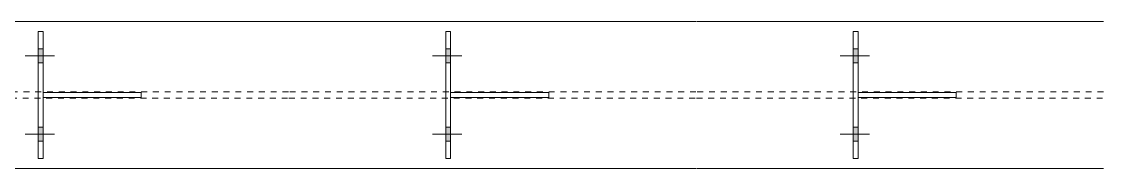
# Model space of a CAD drawing. Header units: millimetres. Extents: x 2 to 825, y 1 to 579.
# Drawn here: x 404.2 to 588, y 392.3 to 417.3 of the extents above; entities that cross this region are included whole.
import ezdxf

# ---------------------------------------------------------------- set-up
doc = ezdxf.new("R2010")
doc.units = ezdxf.units.MM
doc.linetypes.add('XKITLINE00', pattern=[0])
doc.linetypes.add('XKITLINE01', pattern=[4, 1, -1, 1, -1])
doc.layers.add('Bolt', color=3, linetype='Continuous', lineweight=0)
doc.layers.add('Part', color=2, linetype='Continuous', lineweight=0)

# ---------------------------------------------------------------- blocks, each defined once
blk = doc.blocks.new('*A37')
at = {"layer": 'Bolt'}
for points in [[(476.26, 412.63), (477.09, 412.63), (477.09, 410.29), (476.26, 410.29)], [(476.26, 412.63), (477.09, 412.63), (477.09, 410.29), (476.26, 410.29)], [(476.26, 399.29), (477.09, 399.29), (477.09, 396.96), (476.26, 396.96)], [(476.26, 399.29), (477.09, 399.29), (477.09, 396.96), (476.26, 396.96)]]:
    blk.add_hatch(color=3, dxfattribs=at).paths.add_polyline_path(points, flags=17)
at = {"layer": 'Bolt', "color": 3, "linetype": 'XKITLINE00', "lineweight": 0}
for p, q in [((477.09, 412.63), (476.26, 412.63)), ((477.09, 412.63), (476.26, 412.63)), ((479.02, 411.46), (474.02, 411.46)), ((479.02, 411.46), (474.02, 411.46)), ((477.09, 410.29), (476.26, 410.29)), ((477.09, 410.29), (476.26, 410.29)), ((477.09, 399.29), (476.26, 399.29)), ((477.09, 399.29), (476.26, 399.29)), ((479.02, 398.13), (474.02, 398.13)), ((479.02, 398.13), (474.02, 398.13)), ((477.09, 396.96), (476.26, 396.96)), ((477.09, 396.96), (476.26, 396.96))]:
    blk.add_line(p, q, dxfattribs=at)
blk = doc.blocks.new('*A40')
at = {"layer": 'Bolt'}
for points in [[(407.02, 412.63), (407.86, 412.63), (407.86, 410.29), (407.02, 410.29)], [(407.02, 412.63), (407.86, 412.63), (407.86, 410.29), (407.02, 410.29)], [(407.02, 399.29), (407.86, 399.29), (407.86, 396.96), (407.02, 396.96)], [(407.02, 399.29), (407.86, 399.29), (407.86, 396.96), (407.02, 396.96)]]:
    blk.add_hatch(color=3, dxfattribs=at).paths.add_polyline_path(points, flags=17)
at = {"layer": 'Bolt', "color": 3, "linetype": 'XKITLINE00', "lineweight": 0}
for p, q in [((407.86, 412.63), (407.02, 412.63)), ((407.86, 412.63), (407.02, 412.63)), ((409.79, 411.46), (404.79, 411.46)), ((409.79, 411.46), (404.79, 411.46)), ((407.86, 410.29), (407.02, 410.29)), ((407.86, 410.29), (407.02, 410.29)), ((407.86, 399.29), (407.02, 399.29)), ((407.86, 399.29), (407.02, 399.29)), ((409.79, 398.13), (404.79, 398.13)), ((409.79, 398.13), (404.79, 398.13)), ((407.86, 396.96), (407.02, 396.96)), ((407.86, 396.96), (407.02, 396.96))]:
    blk.add_line(p, q, dxfattribs=at)
blk = doc.blocks.new('*A43')
at = {"layer": 'Bolt'}
for points in [[(545.49, 412.63), (546.32, 412.63), (546.32, 410.29), (545.49, 410.29)], [(545.49, 412.63), (546.32, 412.63), (546.32, 410.29), (545.49, 410.29)], [(545.49, 399.29), (546.32, 399.29), (546.32, 396.96), (545.49, 396.96)], [(545.49, 399.29), (546.32, 399.29), (546.32, 396.96), (545.49, 396.96)]]:
    blk.add_hatch(color=3, dxfattribs=at).paths.add_polyline_path(points, flags=17)
at = {"layer": 'Bolt', "color": 3, "linetype": 'XKITLINE00', "lineweight": 0}
for p, q in [((546.32, 412.63), (545.49, 412.63)), ((546.32, 412.63), (545.49, 412.63)), ((548.26, 411.46), (543.26, 411.46)), ((548.26, 411.46), (543.26, 411.46)), ((546.32, 410.29), (545.49, 410.29)), ((546.32, 410.29), (545.49, 410.29)), ((546.32, 399.29), (545.49, 399.29)), ((546.32, 399.29), (545.49, 399.29)), ((548.26, 398.13), (543.26, 398.13)), ((548.26, 398.13), (543.26, 398.13)), ((546.32, 396.96), (545.49, 396.96)), ((546.32, 396.96), (545.49, 396.96))]:
    blk.add_line(p, q, dxfattribs=at)
blk = doc.blocks.new('*A45')
at = {"layer": 'Part', "color": 2, "linetype": 'XKITLINE00', "lineweight": 0}
for p, q in [((380.39, 417.29), (449.52, 417.29)), ((449.62, 417.29), (518.76, 417.29)), ((518.86, 417.29), (587.99, 417.29)), ((449.52, 392.29), (380.39, 392.29)), ((518.76, 392.29), (449.62, 392.29)), ((587.99, 392.29), (518.86, 392.29))]:
    blk.add_line(p, q, dxfattribs=at)
at = {"layer": 'Part', "color": 7, "linetype": 'XKITLINE01', "lineweight": 0}
for p, q in [((449.52, 405.34), (380.39, 405.34)), ((518.76, 405.34), (449.62, 405.34)), ((587.99, 405.34), (518.86, 405.34)), ((380.39, 404.25), (449.52, 404.25)), ((449.62, 404.25), (518.76, 404.25)), ((518.86, 404.25), (587.99, 404.25))]:
    blk.add_line(p, q, dxfattribs=at)
blk = doc.blocks.new('*A50')
at = {"layer": 'Part', "color": 2, "linetype": 'XKITLINE00', "lineweight": 0}
for p, q in [((476.26, 415.63), (477.09, 415.63)), ((476.26, 393.96), (476.26, 415.63)), ((477.09, 415.63), (477.09, 393.96)), ((477.09, 393.96), (476.26, 393.96))]:
    blk.add_line(p, q, dxfattribs=at)
blk = doc.blocks.new('*A51')
at = {"layer": 'Part', "color": 2, "linetype": 'XKITLINE00', "lineweight": 0}
for p, q in [((477.09, 405.21), (493.76, 405.21)), ((493.76, 404.38), (477.09, 404.38)), ((493.76, 404.38), (493.76, 405.21))]:
    blk.add_line(p, q, dxfattribs=at)
at = {"layer": 'Part', "color": 7, "linetype": 'XKITLINE01', "lineweight": 0}
blk.add_line((477.09, 404.38), (477.09, 405.21), dxfattribs=at)
blk.add_line((477.09, 404.38), (477.09, 405.21), dxfattribs=at)
blk = doc.blocks.new('*A56')
at = {"layer": 'Part', "color": 2, "linetype": 'XKITLINE00', "lineweight": 0}
for p, q in [((407.02, 415.63), (407.86, 415.63)), ((407.02, 393.96), (407.02, 415.63)), ((407.86, 415.63), (407.86, 393.96)), ((407.86, 393.96), (407.02, 393.96))]:
    blk.add_line(p, q, dxfattribs=at)
blk = doc.blocks.new('*A57')
at = {"layer": 'Part', "color": 2, "linetype": 'XKITLINE00', "lineweight": 0}
for p, q in [((407.86, 405.21), (424.52, 405.21)), ((424.52, 404.38), (407.86, 404.38)), ((424.52, 404.38), (424.52, 405.21))]:
    blk.add_line(p, q, dxfattribs=at)
at = {"layer": 'Part', "color": 7, "linetype": 'XKITLINE01', "lineweight": 0}
blk.add_line((407.86, 404.38), (407.86, 405.21), dxfattribs=at)
blk.add_line((407.86, 404.38), (407.86, 405.21), dxfattribs=at)
blk = doc.blocks.new('*A61')
at = {"layer": 'Part', "color": 2, "linetype": 'XKITLINE00', "lineweight": 0}
for p, q in [((546.32, 405.21), (562.99, 405.21)), ((562.99, 404.38), (546.32, 404.38)), ((562.99, 404.38), (562.99, 405.21))]:
    blk.add_line(p, q, dxfattribs=at)
at = {"layer": 'Part', "color": 7, "linetype": 'XKITLINE01', "lineweight": 0}
blk.add_line((546.32, 404.38), (546.32, 405.21), dxfattribs=at)
blk.add_line((546.32, 404.38), (546.32, 405.21), dxfattribs=at)
blk = doc.blocks.new('*A62')
at = {"layer": 'Part', "color": 2, "linetype": 'XKITLINE00', "lineweight": 0}
for p, q in [((545.49, 415.63), (546.32, 415.63)), ((545.49, 393.96), (545.49, 415.63)), ((546.32, 415.63), (546.32, 393.96)), ((546.32, 393.96), (545.49, 393.96))]:
    blk.add_line(p, q, dxfattribs=at)

msp = doc.modelspace()

# ---------------------------------------------------------------- block references
at = {"lineweight": 0}
for name in ['*A56', '*A50', '*A62', '*A40', '*A37', '*A43', '*A57', '*A51', '*A61']:
    msp.add_blockref(name, (0, 0), dxfattribs=at)
at = {"layer": 'Part', "lineweight": 0}
msp.add_blockref('*A45', (0, 0), dxfattribs=at)

doc.saveas('drawing.dxf')
